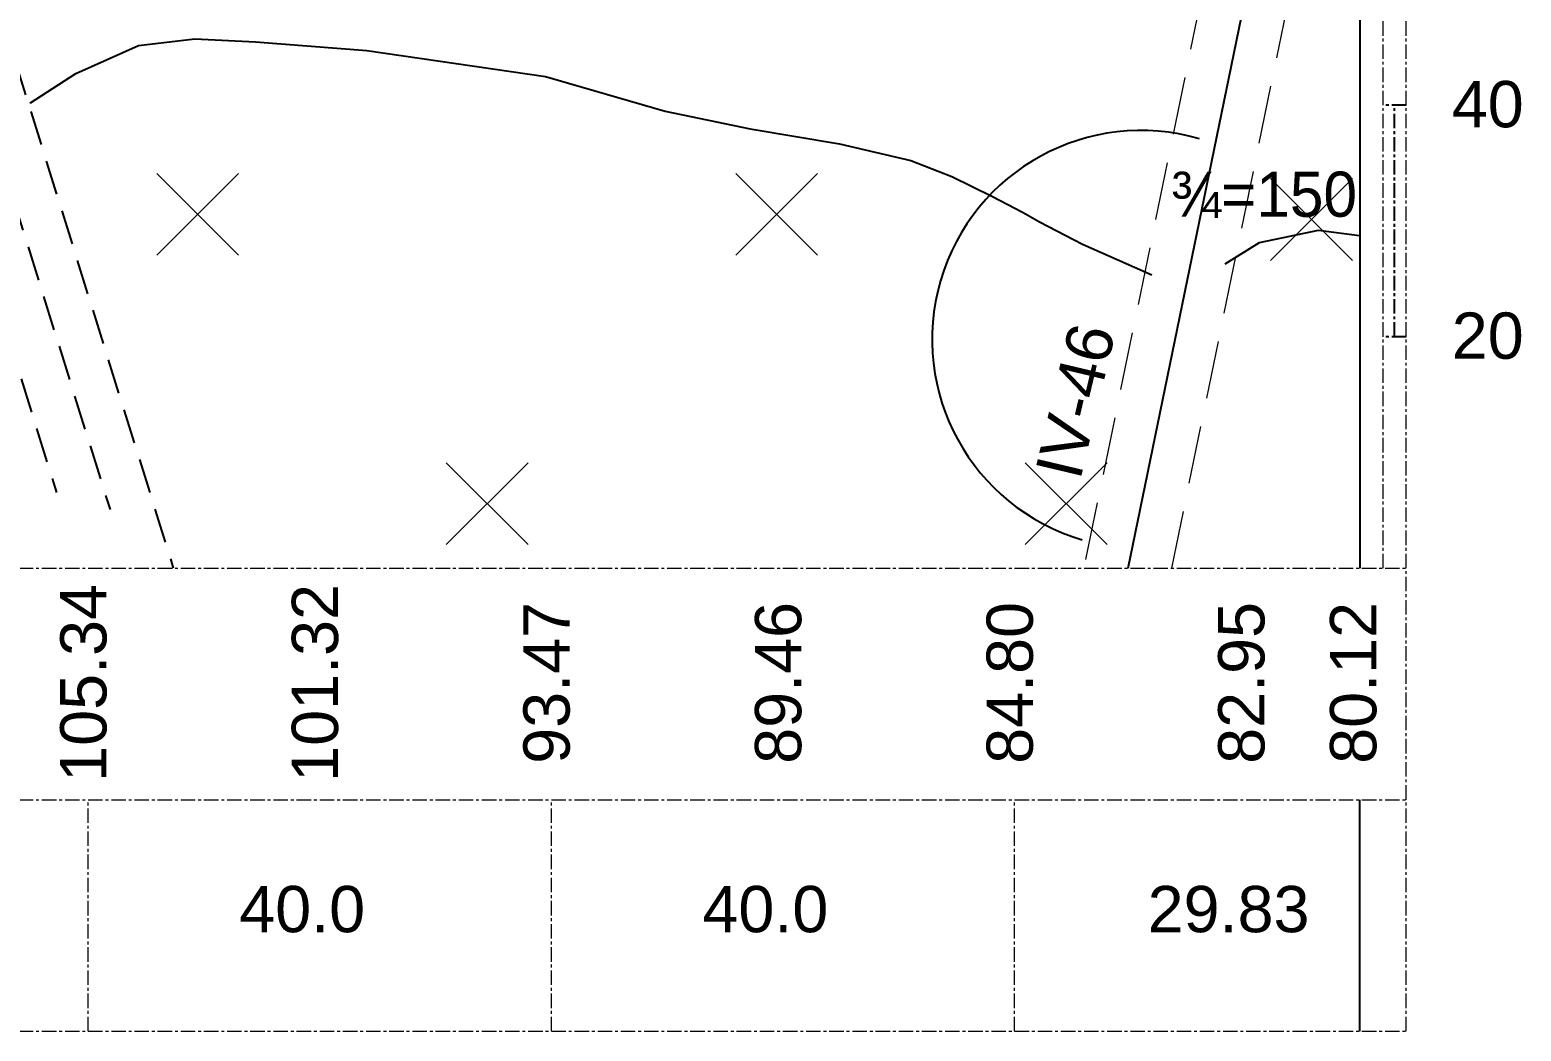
# Model space of a CAD drawing. Header units: inches. Extents: x 444671 to 463716, y 1783086 to 1794968.
# Drawn here: x 458175.5 to 458304.3, y 1788998.4 to 1789084.9 of the extents above; entities that cross this region are included whole.
import ezdxf
from ezdxf.enums import TextEntityAlignment as Align

# ---------------------------------------------------------------- set-up
doc = ezdxf.new("R2010")
doc.units = ezdxf.units.IN
doc.header["$MEASUREMENT"] = 0
for name, pattern in [('CENTER', [2, 1.25, -0.25, 0.25, -0.25]), ('DASHED', [0.75, 0.5, -0.25]), ('HIDDEN', [0.375, 0.25, -0.125])]:
    doc.linetypes.add(name, pattern=pattern)
for name, color, linetype, lineweight in [('dgay', 1, 'Continuous', 25), ('doi', 33, 'Continuous', 25), ('Dut gay', 1, 'Continuous', 25), ('DVL', 7, 'Continuous', 18), ('PEGCT', 7, 'Continuous', 15), ('PGRIDT', 7, 'Continuous', 15), ('Texdoi', 40, 'Continuous', 15), ('thoc', 252, 'Continuous', 13)]:
    doc.layers.add(name, color=color, linetype=linetype, lineweight=lineweight)
doc.layers.add('PBASE', color=140, linetype='Continuous')
doc.layers.add('Tam', color=1, linetype='CENTER')
doc.styles.add('2', font='', dxfattribs={"height": 4})
doc.styles.add('25', font='', dxfattribs={"height": 5})
doc.styles.add('VNARIAL', font='')
doc.styles.add('VNTHUONG', font='')
doc.styles.get('2').set_extended_font_data('.VnArial')
doc.styles.get('25').set_extended_font_data('.VnArial')
doc.styles.get('VNARIAL').set_extended_font_data('.VnArial')
doc.styles.get('VNTHUONG').set_extended_font_data('.VnTime')
doc.linetypes.add('_llA', pattern='A,2,-0.2,["xxxx",Standard,S=0.1,R=0,X=-0.1,Y=-0.05],-0.34', length=2.54)

# ---------------------------------------------------------------- blocks, each defined once
blk = doc.blocks.new('A$C7D350064')
at = {"lineweight": 20}
for p, q in [((-971.83, 0), (75.99, 0)), ((-971.83, -20), (75.99, -20)), ((-971.83, -40), (75.99, -40))]:
    blk.add_line(p, q, dxfattribs=at)
for points in [[(73.99, 0), (73.99, 200)], [(75.99, -40), (75.99, 200)], [(-37.83, -40), (-37.83, -20)], [(2.17, -40), (2.17, -20)], [(42.17, -40), (42.17, -20)]]:
    blk.add_lwpolyline(points, dxfattribs=at)
for points in [[(75.99, 40), (73.99, 40)], [(74.99, 20), (74.99, 40)], [(75.99, 20), (73.99, 20)]]:
    blk.add_lwpolyline(points)
at = {"layer": 'doi', "linetype": '_llA', "ltscale": 20, "flags": 128}
for points in [[(-42.82, 40.18), (-42.82, 40.19), (-38.9, 42.73), (-33.47, 45.15), (-28.62, 45.72), (-23.37, 45.48), (-13.78, 44.73), (1.65, 42.48), (12, 39.47), (19.33, 37.96), (27.04, 36.65), (33.22, 35.22), (36.76, 33.83), (40.2, 32.14), (42.9, 30.74), (44.32, 29.91), (48.03, 28), (54.03, 25.35)], [(60.35, 26.28), (63.33, 28.14), (68.41, 29.2), (71.95, 28.73)]]:
    blk.add_lwpolyline(points, dxfattribs=at)
at = {"layer": 'PBASE'}
blk.add_line((71.99, -40), (71.99, -20), dxfattribs=at)
blk.add_lwpolyline([(72, 80.11), (71.99, 0)], dxfattribs=at)
at = {"layer": 'thoc'}
for points in [[(-24.84, 27.04), (-31.91, 34.11)], [(-24.84, 34.11), (-31.91, 27.04)], [(25.16, 27.04), (18.09, 34.11)], [(25.16, 34.11), (18.09, 27.04)], [(71.35, 26.59), (64.28, 33.66)], [(71.35, 33.66), (64.28, 26.59)], [(0.16, 2.04), (-6.91, 9.11)], [(0.16, 9.11), (-6.91, 2.04)], [(50.16, 2.04), (43.09, 9.11)], [(50.16, 9.11), (43.09, 2.04)]]:
    blk.add_lwpolyline(points, dxfattribs=at)
at = {"lineweight": 20, "style": '2'}
for s, p in [('40.0', (-19.35, -29.45)), ('40.0', (20.65, -29.45)), ('29.83', (60.65, -29.45))]:
    blk.add_text(s, height=4, dxfattribs=at).set_placement(p, align=Align.MIDDLE_CENTER)
at = {"layer": 'DVL', "insert": (55.65, 34.26), "char_height": 3.9, "width": 40, "attachment_point": 1, "style": 'VNTHUONG'}
blk.add_mtext('{\\fGeo TimesP|b0|i0|c0|p34;¾=150}', dxfattribs=at)
at = {"layer": 'PEGCT', "style": '25'}
for s, p in [('105.34', (-35.05, -9.91)), ('101.32', (-15.05, -9.91)), ('93.47', (4.95, -9.91)), ('89.46', (24.95, -9.91)), ('84.80', (44.95, -9.91)), ('82.95', (64.95, -9.91)), ('80.12', (74.61, -9.91))]:
    blk.add_text(s, height=4, rotation=90, dxfattribs=at).set_placement(p, align=Align.BOTTOM_CENTER)
at = {"layer": 'PGRIDT', "style": '25'}
for s, p in [('40', (86.14, 40.09)), ('20', (86.14, 20.09))]:
    blk.add_text(s, height=4, dxfattribs=at).set_placement(p, align=Align.MIDDLE_RIGHT)
blk = doc.blocks.new('Ranh gioi DC va dut gay TKKT')
at = {"layer": 'dgay', "color": 250, "linetype": 'HIDDEN', "ltscale": 12}
for points in [[(-78.52, 35.27), (-48.67, -60.46)], [(-73.9, 33.79), (-44.05, -61.94)], [(-69.65, 32.61), (-38.59, -67)]]:
    blk.add_lwpolyline(points, dxfattribs=at)
at = {"layer": 'Dut gay', "color": 250, "linetype": 'DASHED', "lineweight": 9, "ltscale": 10, "flags": 128}
for points in [[(40.23, -66.25), (56.83, 14.47)], [(47.64, -67), (63.44, 9.82)]]:
    blk.add_lwpolyline(points, dxfattribs=at)
at = {"layer": 'Dut gay', "color": 250}
blk.add_lwpolyline([(43.86, -67), (60.46, 13.73)], dxfattribs=at)
blk.add_arc((44.98, -47.23), 18.04, 73.6899, 253.6899, dxfattribs=at)
at = {"layer": 'Dut gay', "color": 250, "style": 'VNARIAL'}
blk.add_text('IV-46', height=4, rotation=76.6699, dxfattribs=at).set_placement((39.72, -59.51))

msp = doc.modelspace()

# ---------------------------------------------------------------- block references
at = {"layer": 'Tam'}
msp.add_blockref('A$C7D350064', (458218.363, 1789038.3548), dxfattribs=at)
at = {"layer": 'Texdoi'}
msp.add_blockref('Ranh gioi DC va dut gay TKKT', (458226.4703, 1789105.3548), dxfattribs=at)

doc.saveas('drawing.dxf')
